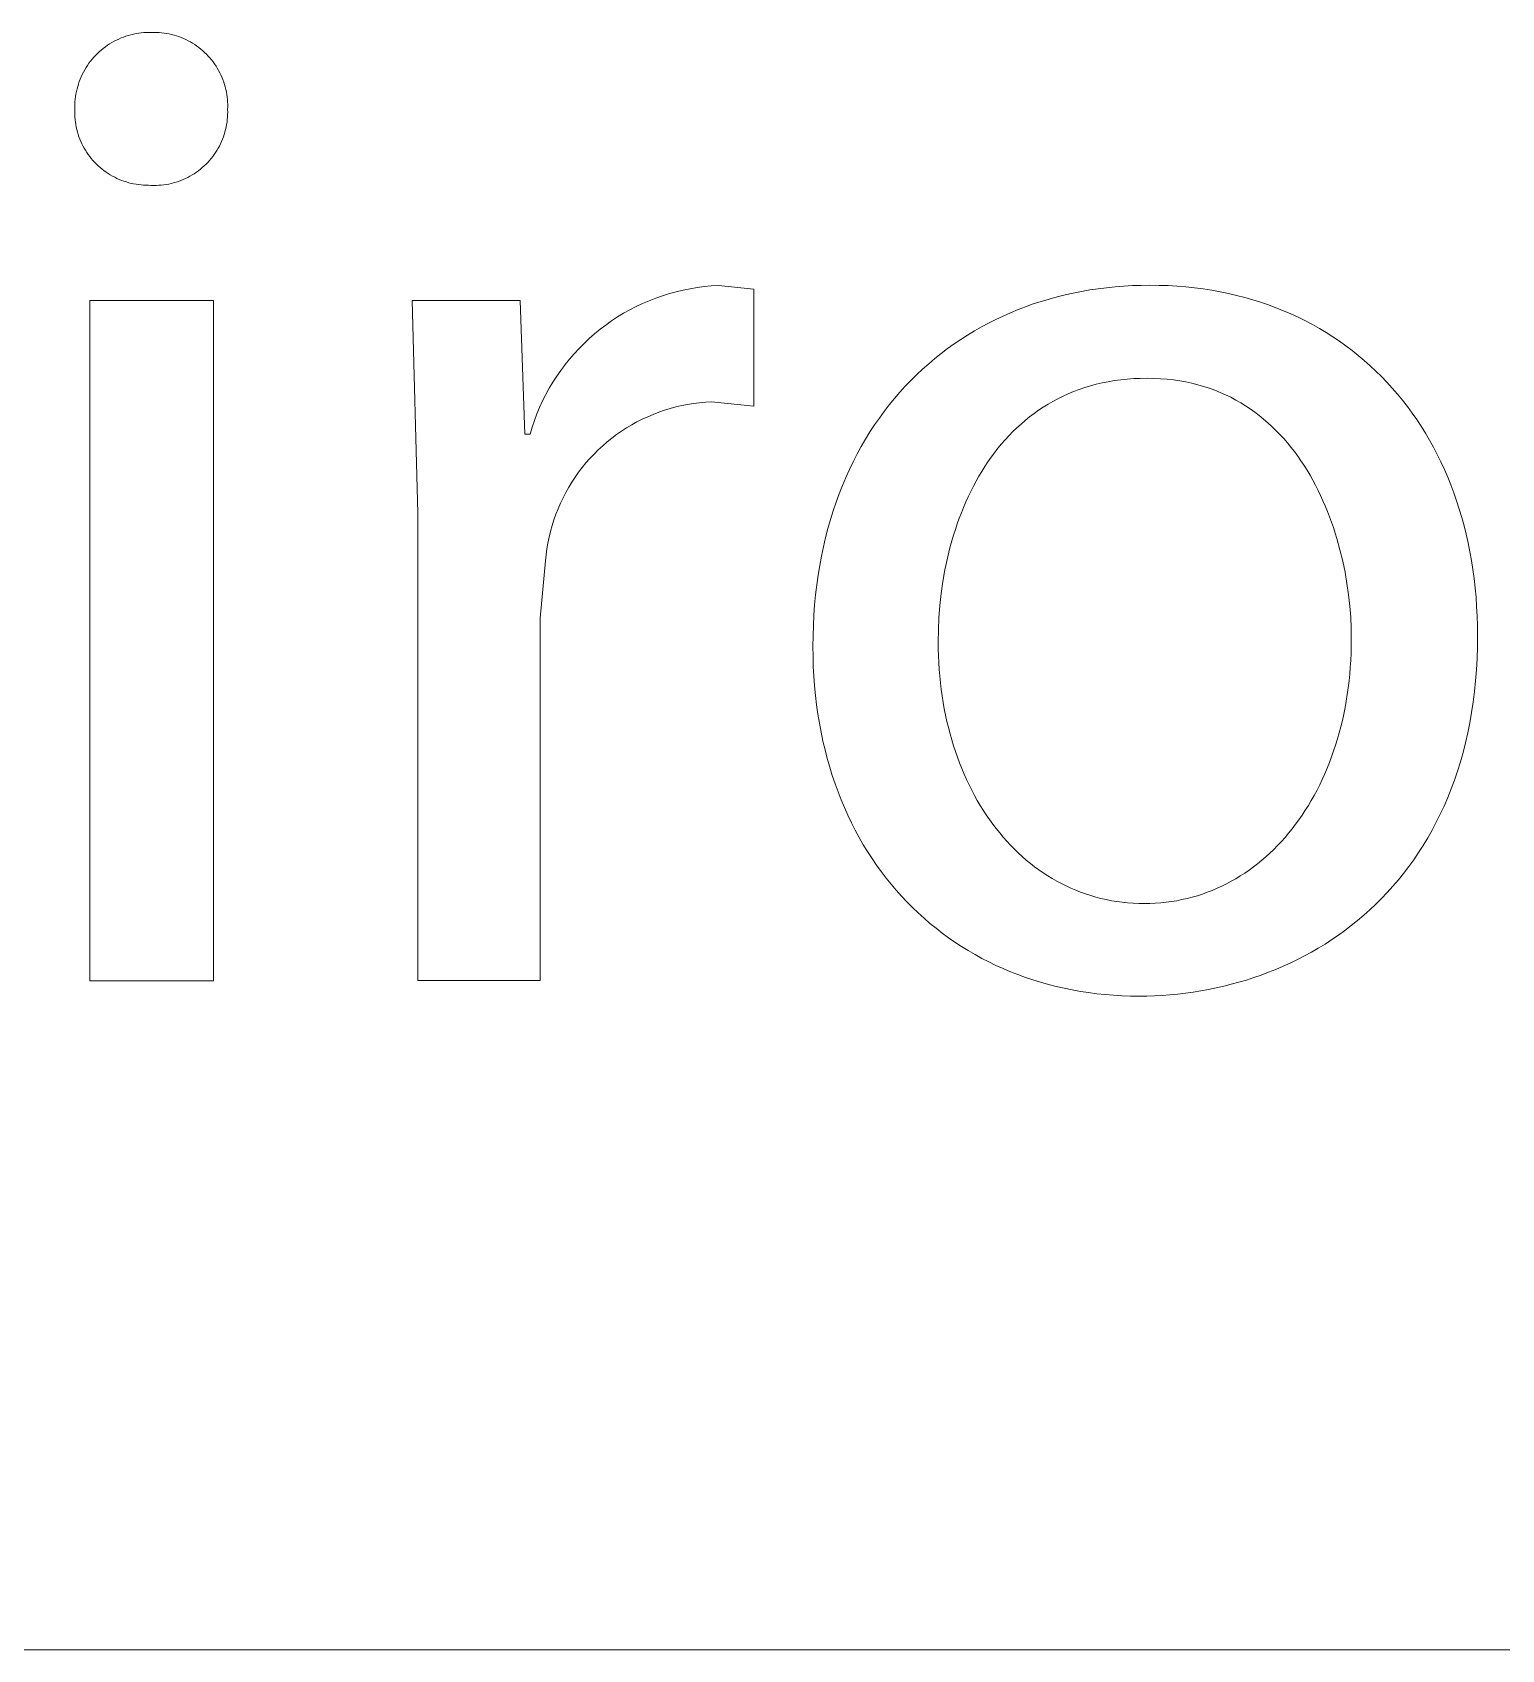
# Model space of a CAD drawing. Header units: millimetres. Extents: x -665 to 1920, y -373 to 1434.
# Drawn here: x 1403.51 to 1430.58, y -372.94 to -343.15 of the extents above; entities that cross this region are included whole.
import ezdxf

# ---------------------------------------------------------------- set-up
doc = ezdxf.new("R2010")
doc.units = ezdxf.units.MM
doc.header["$MEASUREMENT"] = 0
doc.layers.add('Domyślny', color=7, linetype='Continuous', true_color=0x000000)

msp = doc.modelspace()

# ---------------------------------------------------------------- linework, layer by layer
at = {"layer": 'Domyślny', "color": 18, "lineweight": 15, "true_color": 0x000000}
for p, q in [((1405.099, -343.27), (1405.143, -343.251)), ((1405.143, -343.251), (1405.187, -343.234)), ((1405.187, -343.234), (1405.232, -343.218)), ((1405.232, -343.218), (1405.278, -343.203)), ((1405.278, -343.203), (1405.324, -343.191)), ((1405.324, -343.191), (1405.37, -343.18)), ((1405.37, -343.18), (1405.417, -343.17)), ((1405.417, -343.17), (1405.464, -343.162)), ((1405.464, -343.162), (1405.511, -343.156)), ((1405.511, -343.156), (1405.559, -343.152)), ((1405.559, -343.152), (1405.606, -343.149)), ((1405.606, -343.149), (1405.654, -343.147)), ((1405.654, -343.147), (1405.702, -343.148)), ((1405.702, -343.148), (1405.748, -343.147)), ((1405.748, -343.147), (1405.795, -343.148)), ((1405.795, -343.148), (1405.842, -343.15)), ((1405.842, -343.15), (1405.889, -343.154)), ((1405.889, -343.154), (1405.935, -343.159)), ((1405.935, -343.159), (1405.981, -343.167)), ((1405.981, -343.167), (1406.027, -343.175)), ((1406.027, -343.175), (1406.073, -343.186)), ((1406.073, -343.186), (1406.118, -343.198)), ((1406.118, -343.198), (1406.163, -343.211)), ((1406.163, -343.211), (1406.207, -343.226)), ((1406.207, -343.226), (1406.251, -343.243)), ((1406.251, -343.243), (1406.294, -343.261)), ((1404.673, -343.571), (1404.707, -343.537)), ((1404.707, -343.537), (1404.741, -343.505)), ((1404.741, -343.505), (1404.777, -343.473)), ((1404.777, -343.473), (1404.814, -343.443)), ((1404.814, -343.443), (1404.852, -343.414)), ((1404.852, -343.414), (1404.891, -343.386)), ((1404.891, -343.386), (1404.931, -343.36)), ((1404.931, -343.36), (1404.972, -343.336)), ((1404.972, -343.336), (1405.013, -343.312)), ((1405.013, -343.312), (1405.056, -343.29)), ((1405.056, -343.29), (1405.099, -343.27)), ((1406.294, -343.261), (1406.336, -343.28)), ((1406.336, -343.28), (1406.378, -343.301)), ((1406.378, -343.301), (1406.419, -343.323)), ((1406.419, -343.323), (1406.46, -343.347)), ((1406.46, -343.347), (1406.499, -343.372)), ((1406.499, -343.372), (1406.538, -343.399)), ((1406.538, -343.399), (1406.575, -343.426)), ((1406.575, -343.426), (1406.612, -343.455)), ((1406.612, -343.455), (1406.647, -343.486)), ((1406.647, -343.486), (1406.682, -343.517)), ((1406.682, -343.517), (1406.715, -343.55)), ((1406.715, -343.55), (1406.748, -343.584)), ((1404.45, -343.879), (1404.473, -343.837)), ((1404.473, -343.837), (1404.497, -343.797)), ((1404.497, -343.797), (1404.523, -343.757)), ((1404.523, -343.757), (1404.551, -343.717)), ((1404.551, -343.717), (1404.579, -343.679)), ((1404.579, -343.679), (1404.609, -343.642)), ((1404.609, -343.642), (1404.64, -343.606)), ((1404.64, -343.606), (1404.673, -343.571)), ((1406.748, -343.584), (1406.779, -343.619)), ((1406.779, -343.619), (1406.809, -343.655)), ((1406.809, -343.655), (1406.837, -343.692)), ((1406.837, -343.692), (1406.865, -343.73)), ((1406.865, -343.73), (1406.891, -343.769)), ((1406.891, -343.769), (1406.915, -343.808)), ((1406.915, -343.808), (1406.939, -343.849)), ((1406.939, -343.849), (1406.96, -343.89)), ((1404.33, -344.19), (1404.343, -344.144)), ((1404.343, -344.144), (1404.357, -344.099)), ((1404.357, -344.099), (1404.372, -344.053)), ((1404.372, -344.053), (1404.389, -344.009)), ((1404.389, -344.009), (1404.408, -343.965)), ((1404.408, -343.965), (1404.428, -343.922)), ((1404.428, -343.922), (1404.45, -343.879)), ((1406.96, -343.89), (1406.981, -343.932)), ((1406.981, -343.932), (1407, -343.975)), ((1407, -343.975), (1407.017, -344.018)), ((1407.017, -344.018), (1407.033, -344.062)), ((1407.033, -344.062), (1407.048, -344.107)), ((1407.048, -344.107), (1407.061, -344.152)), ((1407.061, -344.152), (1407.072, -344.197)), ((1404.29, -344.473), (1404.293, -344.426)), ((1404.293, -344.426), (1404.297, -344.378)), ((1404.297, -344.378), (1404.303, -344.331)), ((1404.303, -344.331), (1404.31, -344.284)), ((1404.31, -344.284), (1404.319, -344.237)), ((1404.319, -344.237), (1404.33, -344.19)), ((1407.072, -344.197), (1407.082, -344.243)), ((1407.082, -344.243), (1407.09, -344.289)), ((1407.09, -344.289), (1407.096, -344.335)), ((1407.096, -344.335), (1407.101, -344.382)), ((1407.101, -344.382), (1407.105, -344.428)), ((1407.105, -344.428), (1407.107, -344.475)), ((1404.289, -344.521), (1404.29, -344.473)), ((1404.29, -344.569), (1404.289, -344.521)), ((1404.289, -344.615), (1404.29, -344.569)), ((1404.289, -344.661), (1404.289, -344.615)), ((1404.292, -344.708), (1404.289, -344.661)), ((1404.295, -344.754), (1404.292, -344.708)), ((1407.103, -344.708), (1407.099, -344.754)), ((1407.105, -344.661), (1407.103, -344.708)), ((1407.107, -344.522), (1407.105, -344.569)), ((1407.105, -344.569), (1407.106, -344.615)), ((1407.106, -344.615), (1407.105, -344.661)), ((1407.107, -344.475), (1407.107, -344.522)), ((1404.301, -344.8), (1404.295, -344.754)), ((1404.308, -344.846), (1404.301, -344.8)), ((1404.316, -344.891), (1404.308, -344.846)), ((1404.327, -344.936), (1404.316, -344.891)), ((1404.338, -344.981), (1404.327, -344.936)), ((1404.352, -345.026), (1404.338, -344.981)), ((1404.366, -345.07), (1404.352, -345.026)), ((1407.043, -345.027), (1407.028, -345.071)), ((1407.056, -344.982), (1407.043, -345.027)), ((1407.068, -344.937), (1407.056, -344.982)), ((1407.078, -344.892), (1407.068, -344.937)), ((1407.087, -344.846), (1407.078, -344.892)), ((1407.094, -344.8), (1407.087, -344.846)), ((1407.099, -344.754), (1407.094, -344.8)), ((1404.383, -345.113), (1404.366, -345.07)), ((1404.4, -345.156), (1404.383, -345.113)), ((1404.42, -345.198), (1404.4, -345.156)), ((1404.44, -345.24), (1404.42, -345.198)), ((1404.463, -345.28), (1404.44, -345.24)), ((1404.486, -345.32), (1404.463, -345.28)), ((1404.511, -345.36), (1404.486, -345.32)), ((1406.908, -345.322), (1406.883, -345.361)), ((1406.932, -345.282), (1406.908, -345.322)), ((1406.954, -345.241), (1406.932, -345.282)), ((1406.975, -345.199), (1406.954, -345.241)), ((1406.994, -345.157), (1406.975, -345.199)), ((1407.012, -345.114), (1406.994, -345.157)), ((1407.028, -345.071), (1407.012, -345.114)), ((1404.537, -345.398), (1404.511, -345.36)), ((1404.565, -345.435), (1404.537, -345.398)), ((1404.593, -345.471), (1404.565, -345.435)), ((1404.623, -345.507), (1404.593, -345.471)), ((1404.655, -345.541), (1404.623, -345.507)), ((1404.687, -345.574), (1404.655, -345.541)), ((1404.72, -345.606), (1404.687, -345.574)), ((1404.755, -345.637), (1404.72, -345.606)), ((1404.791, -345.667), (1404.755, -345.637)), ((1406.639, -345.639), (1406.603, -345.669)), ((1406.674, -345.608), (1406.639, -345.639)), ((1406.707, -345.576), (1406.674, -345.608)), ((1406.74, -345.543), (1406.707, -345.576)), ((1406.771, -345.509), (1406.74, -345.543)), ((1406.801, -345.473), (1406.771, -345.509)), ((1406.83, -345.437), (1406.801, -345.473)), ((1406.857, -345.399), (1406.83, -345.437)), ((1406.883, -345.361), (1406.857, -345.399)), ((1404.827, -345.695), (1404.791, -345.667)), ((1404.865, -345.722), (1404.827, -345.695)), ((1404.903, -345.748), (1404.865, -345.722)), ((1404.943, -345.773), (1404.903, -345.748)), ((1404.983, -345.796), (1404.943, -345.773)), ((1405.024, -345.818), (1404.983, -345.796)), ((1405.066, -345.838), (1405.024, -345.818)), ((1405.108, -345.857), (1405.066, -345.838)), ((1405.151, -345.874), (1405.108, -345.857)), ((1405.195, -345.89), (1405.151, -345.874)), ((1405.239, -345.904), (1405.195, -345.89)), ((1405.283, -345.917), (1405.239, -345.904)), ((1405.328, -345.929), (1405.283, -345.917)), ((1405.373, -345.938), (1405.328, -345.929)), ((1405.419, -345.946), (1405.373, -345.938)), ((1406.065, -345.932), (1406.02, -345.942)), ((1406.11, -345.921), (1406.065, -345.932)), ((1406.155, -345.908), (1406.11, -345.921)), ((1406.199, -345.893), (1406.155, -345.908)), ((1406.243, -345.877), (1406.199, -345.893)), ((1406.286, -345.86), (1406.243, -345.877)), ((1406.328, -345.841), (1406.286, -345.86)), ((1406.37, -345.82), (1406.328, -345.841)), ((1406.411, -345.799), (1406.37, -345.82)), ((1406.451, -345.775), (1406.411, -345.799)), ((1406.49, -345.751), (1406.451, -345.775)), ((1406.529, -345.725), (1406.49, -345.751)), ((1406.567, -345.698), (1406.529, -345.725)), ((1406.603, -345.669), (1406.567, -345.698)), ((1405.465, -345.953), (1405.419, -345.946)), ((1405.511, -345.958), (1405.465, -345.953)), ((1405.557, -345.961), (1405.511, -345.958)), ((1405.604, -345.963), (1405.557, -345.961)), ((1405.65, -345.964), (1405.604, -345.963)), ((1405.696, -345.966), (1405.65, -345.964)), ((1405.743, -345.968), (1405.696, -345.966)), ((1405.789, -345.967), (1405.743, -345.968)), ((1405.836, -345.965), (1405.789, -345.967)), ((1405.882, -345.962), (1405.836, -345.965)), ((1405.928, -345.957), (1405.882, -345.962)), ((1405.974, -345.95), (1405.928, -345.957)), ((1406.02, -345.942), (1405.974, -345.95)), ((1414.994, -348.043), (1415.117, -347.999)), ((1415.117, -347.999), (1415.243, -347.96)), ((1415.243, -347.96), (1415.369, -347.926)), ((1415.369, -347.926), (1415.497, -347.895)), ((1415.497, -347.895), (1415.625, -347.87)), ((1415.625, -347.87), (1415.755, -347.848)), ((1415.755, -347.848), (1415.885, -347.831)), ((1415.885, -347.831), (1416.016, -347.819)), ((1416.016, -347.819), (1416.147, -347.811)), ((1416.147, -347.811), (1416.801, -347.88)), ((1416.801, -347.88), (1416.801, -350.033)), ((1422.239, -348.06), (1422.386, -348.02)), ((1422.386, -348.02), (1422.534, -347.983)), ((1422.534, -347.983), (1422.685, -347.95)), ((1422.685, -347.95), (1422.836, -347.92)), ((1422.836, -347.92), (1422.989, -347.893)), ((1422.989, -347.893), (1423.144, -347.87)), ((1423.144, -347.87), (1423.3, -347.851)), ((1423.3, -347.851), (1423.457, -347.835)), ((1423.457, -347.835), (1423.615, -347.822)), ((1423.615, -347.822), (1423.775, -347.813)), ((1423.775, -347.813), (1423.935, -347.808)), ((1423.935, -347.808), (1424.097, -347.806)), ((1424.097, -347.806), (1424.265, -347.808)), ((1424.265, -347.808), (1424.431, -347.814)), ((1424.431, -347.814), (1424.595, -347.823)), ((1424.595, -347.823), (1424.758, -347.837)), ((1424.758, -347.837), (1424.919, -347.853)), ((1424.919, -347.853), (1425.078, -347.874)), ((1425.078, -347.874), (1425.235, -347.898)), ((1425.235, -347.898), (1425.39, -347.926)), ((1425.39, -347.926), (1425.543, -347.958)), ((1425.543, -347.958), (1425.694, -347.993)), ((1425.694, -347.993), (1425.843, -348.031)), ((1404.565, -348.09), (1406.847, -348.09)), ((1404.565, -360.619), (1404.565, -348.09)), ((1406.847, -348.09), (1406.847, -360.619)), ((1410.61, -352.005), (1410.507, -348.087)), ((1410.507, -348.087), (1412.496, -348.087)), ((1412.496, -348.087), (1412.582, -350.55)), ((1414.289, -348.391), (1414.401, -348.323)), ((1414.401, -348.323), (1414.516, -348.259)), ((1414.516, -348.259), (1414.632, -348.199)), ((1414.632, -348.199), (1414.751, -348.143)), ((1414.751, -348.143), (1414.871, -348.091)), ((1414.871, -348.091), (1414.994, -348.043)), ((1421.391, -348.373), (1421.528, -348.312)), ((1421.528, -348.312), (1421.667, -348.255)), ((1421.667, -348.255), (1421.807, -348.202)), ((1421.807, -348.202), (1421.949, -348.151)), ((1421.949, -348.151), (1422.093, -348.104)), ((1422.093, -348.104), (1422.239, -348.06)), ((1425.843, -348.031), (1425.991, -348.073)), ((1425.991, -348.073), (1426.136, -348.118)), ((1426.136, -348.118), (1426.279, -348.167)), ((1426.279, -348.167), (1426.42, -348.22)), ((1426.42, -348.22), (1426.559, -348.275)), ((1426.559, -348.275), (1426.695, -348.334)), ((1413.866, -348.701), (1413.968, -348.618)), ((1413.968, -348.618), (1414.072, -348.539)), ((1414.072, -348.539), (1414.179, -348.463)), ((1414.179, -348.463), (1414.289, -348.391)), ((1420.863, -348.647), (1420.992, -348.574)), ((1420.992, -348.574), (1421.123, -348.504)), ((1421.123, -348.504), (1421.256, -348.437)), ((1421.256, -348.437), (1421.391, -348.373)), ((1426.695, -348.334), (1426.83, -348.396)), ((1426.83, -348.396), (1426.962, -348.462)), ((1426.962, -348.462), (1427.092, -348.53)), ((1427.092, -348.53), (1427.219, -348.602)), ((1427.219, -348.602), (1427.345, -348.677)), ((1413.58, -348.971), (1413.672, -348.878)), ((1413.672, -348.878), (1413.768, -348.788)), ((1413.768, -348.788), (1413.866, -348.701)), ((1420.368, -348.974), (1420.489, -348.888)), ((1420.489, -348.888), (1420.611, -348.804)), ((1420.611, -348.804), (1420.736, -348.724)), ((1420.736, -348.724), (1420.863, -348.647)), ((1427.345, -348.677), (1427.468, -348.755)), ((1427.468, -348.755), (1427.589, -348.837)), ((1427.589, -348.837), (1427.707, -348.921)), ((1413.323, -349.269), (1413.405, -349.167)), ((1413.405, -349.167), (1413.491, -349.067)), ((1413.491, -349.067), (1413.58, -348.971)), ((1420.021, -349.252), (1420.134, -349.156)), ((1420.134, -349.156), (1420.25, -349.064)), ((1420.25, -349.064), (1420.368, -348.974)), ((1427.707, -348.921), (1427.823, -349.008)), ((1427.823, -349.008), (1427.936, -349.099)), ((1427.936, -349.099), (1428.047, -349.192)), ((1428.047, -349.192), (1428.155, -349.288)), ((1413.099, -349.592), (1413.17, -349.482)), ((1413.17, -349.482), (1413.245, -349.374)), ((1413.245, -349.374), (1413.323, -349.269)), ((1419.695, -349.559), (1419.801, -349.453)), ((1419.801, -349.453), (1419.91, -349.351)), ((1419.91, -349.351), (1420.021, -349.252)), ((1428.155, -349.288), (1428.261, -349.387)), ((1428.261, -349.387), (1428.364, -349.489)), ((1428.364, -349.489), (1428.465, -349.594)), ((1412.968, -349.82), (1413.032, -349.705)), ((1413.032, -349.705), (1413.099, -349.592)), ((1419.391, -349.893), (1419.49, -349.778)), ((1419.49, -349.778), (1419.591, -349.667)), ((1419.591, -349.667), (1419.695, -349.559)), ((1422.594, -349.806), (1422.497, -349.85)), ((1422.692, -349.765), (1422.594, -349.806)), ((1422.793, -349.727), (1422.692, -349.765)), ((1422.896, -349.692), (1422.793, -349.727)), ((1423.001, -349.66), (1422.896, -349.692)), ((1423.109, -349.631), (1423.001, -349.66)), ((1423.218, -349.606), (1423.109, -349.631)), ((1423.33, -349.583), (1423.218, -349.606)), ((1423.443, -349.564), (1423.33, -349.583)), ((1423.559, -349.548), (1423.443, -349.564)), ((1423.677, -349.536), (1423.559, -349.548)), ((1423.798, -349.527), (1423.677, -349.536)), ((1423.92, -349.522), (1423.798, -349.527)), ((1424.045, -349.52), (1423.92, -349.522)), ((1424.17, -349.522), (1424.045, -349.52)), ((1424.293, -349.528), (1424.17, -349.522)), ((1424.414, -349.537), (1424.293, -349.528)), ((1424.532, -349.55), (1424.414, -349.537)), ((1424.647, -349.567), (1424.532, -349.55)), ((1424.761, -349.588), (1424.647, -349.567)), ((1424.872, -349.612), (1424.761, -349.588)), ((1424.981, -349.639), (1424.872, -349.612)), ((1425.087, -349.67), (1424.981, -349.639)), ((1425.192, -349.704), (1425.087, -349.67)), ((1425.294, -349.741), (1425.192, -349.704)), ((1425.393, -349.782), (1425.294, -349.741)), ((1425.491, -349.825), (1425.393, -349.782)), ((1428.465, -349.594), (1428.563, -349.702)), ((1428.563, -349.702), (1428.658, -349.812)), ((1428.658, -349.812), (1428.751, -349.925)), ((1412.803, -350.177), (1412.854, -350.056)), ((1412.854, -350.056), (1412.909, -349.937)), ((1412.909, -349.937), (1412.968, -349.82)), ((1415.153, -350.11), (1415.048, -350.146)), ((1415.258, -350.078), (1415.153, -350.11)), ((1415.364, -350.049), (1415.258, -350.078)), ((1415.472, -350.024), (1415.364, -350.049)), ((1415.58, -350.003), (1415.472, -350.024)), ((1415.688, -349.985), (1415.58, -350.003)), ((1415.798, -349.972), (1415.688, -349.985)), ((1415.907, -349.962), (1415.798, -349.972)), ((1416.017, -349.955), (1415.907, -349.962)), ((1416.801, -350.033), (1416.017, -349.955)), ((1419.203, -350.13), (1419.296, -350.01)), ((1419.296, -350.01), (1419.391, -349.893)), ((1422.046, -350.109), (1421.962, -350.169)), ((1422.132, -350.052), (1422.046, -350.109)), ((1422.22, -349.998), (1422.132, -350.052)), ((1422.31, -349.946), (1422.22, -349.998)), ((1422.403, -349.896), (1422.31, -349.946)), ((1422.497, -349.85), (1422.403, -349.896)), ((1425.586, -349.871), (1425.491, -349.825)), ((1425.679, -349.921), (1425.586, -349.871)), ((1425.77, -349.973), (1425.679, -349.921)), ((1425.859, -350.027), (1425.77, -349.973)), ((1425.946, -350.085), (1425.859, -350.027)), ((1426.03, -350.145), (1425.946, -350.085)), ((1428.751, -349.925), (1428.841, -350.041)), ((1428.841, -350.041), (1428.928, -350.16)), ((1412.714, -350.424), (1412.757, -350.3)), ((1412.757, -350.3), (1412.803, -350.177)), ((1414.55, -350.378), (1414.455, -350.435)), ((1414.646, -350.325), (1414.55, -350.378)), ((1414.744, -350.275), (1414.646, -350.325)), ((1414.844, -350.229), (1414.744, -350.275)), ((1414.946, -350.186), (1414.844, -350.229)), ((1415.048, -350.146), (1414.946, -350.186)), ((1418.94, -350.51), (1419.025, -350.38)), ((1419.025, -350.38), (1419.112, -350.254)), ((1419.112, -350.254), (1419.203, -350.13)), ((1421.723, -350.363), (1421.647, -350.432)), ((1421.8, -350.296), (1421.723, -350.363)), ((1421.88, -350.231), (1421.8, -350.296)), ((1421.962, -350.169), (1421.88, -350.231)), ((1426.112, -350.208), (1426.03, -350.145)), ((1426.192, -350.273), (1426.112, -350.208)), ((1426.27, -350.34), (1426.192, -350.273)), ((1426.346, -350.41), (1426.27, -350.34)), ((1426.42, -350.482), (1426.346, -350.41)), ((1428.928, -350.16), (1429.012, -350.281)), ((1429.012, -350.281), (1429.094, -350.405)), ((1429.094, -350.405), (1429.172, -350.531)), ((1412.582, -350.55), (1412.676, -350.55)), ((1412.676, -350.55), (1412.714, -350.424)), ((1414.098, -350.693), (1414.015, -350.765)), ((1414.184, -350.624), (1414.098, -350.693)), ((1414.272, -350.558), (1414.184, -350.624)), ((1414.363, -350.495), (1414.272, -350.558)), ((1414.455, -350.435), (1414.363, -350.495)), ((1418.78, -350.777), (1418.858, -350.642)), ((1418.858, -350.642), (1418.94, -350.51)), ((1421.432, -350.653), (1421.364, -350.73)), ((1421.501, -350.577), (1421.432, -350.653)), ((1421.573, -350.503), (1421.501, -350.577)), ((1421.647, -350.432), (1421.573, -350.503)), ((1426.492, -350.556), (1426.42, -350.482)), ((1426.562, -350.632), (1426.492, -350.556)), ((1426.629, -350.71), (1426.562, -350.632)), ((1429.172, -350.531), (1429.248, -350.66)), ((1429.248, -350.66), (1429.321, -350.792)), ((1413.78, -350.997), (1413.707, -351.08)), ((1413.856, -350.917), (1413.78, -350.997)), ((1413.934, -350.84), (1413.856, -350.917)), ((1414.015, -350.765), (1413.934, -350.84)), ((1418.631, -351.057), (1418.704, -350.915)), ((1418.704, -350.915), (1418.78, -350.777)), ((1421.173, -350.975), (1421.113, -351.06)), ((1421.235, -350.891), (1421.173, -350.975)), ((1421.298, -350.81), (1421.235, -350.891)), ((1421.364, -350.73), (1421.298, -350.81)), ((1426.695, -350.79), (1426.629, -350.71)), ((1426.759, -350.872), (1426.695, -350.79)), ((1426.82, -350.955), (1426.759, -350.872)), ((1426.88, -351.041), (1426.82, -350.955)), ((1429.321, -350.792), (1429.391, -350.926)), ((1429.391, -350.926), (1429.458, -351.062)), ((1413.571, -351.253), (1413.507, -351.343)), ((1413.638, -351.165), (1413.571, -351.253)), ((1413.707, -351.08), (1413.638, -351.165)), ((1418.495, -351.347), (1418.562, -351.201)), ((1418.562, -351.201), (1418.631, -351.057)), ((1421, -351.236), (1420.946, -351.326)), ((1421.056, -351.147), (1421, -351.236)), ((1421.113, -351.06), (1421.056, -351.147)), ((1426.937, -351.128), (1426.88, -351.041)), ((1426.993, -351.216), (1426.937, -351.128)), ((1427.047, -351.306), (1426.993, -351.216)), ((1429.458, -351.062), (1429.522, -351.201)), ((1429.522, -351.201), (1429.583, -351.342)), ((1413.389, -351.529), (1413.335, -351.625)), ((1413.446, -351.435), (1413.389, -351.529)), ((1413.507, -351.343), (1413.446, -351.435)), ((1418.372, -351.65), (1418.432, -351.497)), ((1418.432, -351.497), (1418.495, -351.347)), ((1420.844, -351.511), (1420.796, -351.606)), ((1420.894, -351.418), (1420.844, -351.511)), ((1420.946, -351.326), (1420.894, -351.418)), ((1427.098, -351.398), (1427.047, -351.306)), ((1427.148, -351.491), (1427.098, -351.398)), ((1427.196, -351.585), (1427.148, -351.491)), ((1427.242, -351.68), (1427.196, -351.585)), ((1429.583, -351.342), (1429.641, -351.486)), ((1429.641, -351.486), (1429.696, -351.631)), ((1413.237, -351.822), (1413.193, -351.923)), ((1413.284, -351.723), (1413.237, -351.822)), ((1413.335, -351.625), (1413.284, -351.723)), ((1418.262, -351.963), (1418.315, -351.805)), ((1418.315, -351.805), (1418.372, -351.65)), ((1420.663, -351.898), (1420.623, -351.998)), ((1420.706, -351.799), (1420.663, -351.898)), ((1420.75, -351.702), (1420.706, -351.799)), ((1420.796, -351.606), (1420.75, -351.702)), ((1427.286, -351.776), (1427.242, -351.68)), ((1427.328, -351.873), (1427.286, -351.776)), ((1427.368, -351.972), (1427.328, -351.873)), ((1429.696, -351.631), (1429.748, -351.78)), ((1429.748, -351.78), (1429.797, -351.93)), ((1410.61, -360.616), (1410.61, -352.005)), ((1413.116, -352.13), (1413.082, -352.235)), ((1413.152, -352.026), (1413.116, -352.13)), ((1413.193, -351.923), (1413.152, -352.026)), ((1418.165, -352.288), (1418.212, -352.124)), ((1418.212, -352.124), (1418.262, -351.963)), ((1420.584, -352.099), (1420.548, -352.201)), ((1420.623, -351.998), (1420.584, -352.099)), ((1427.407, -352.071), (1427.368, -351.972)), ((1427.444, -352.171), (1427.407, -352.071)), ((1427.478, -352.272), (1427.444, -352.171)), ((1429.797, -351.93), (1429.842, -352.083)), ((1429.842, -352.083), (1429.884, -352.238)), ((1413.027, -352.448), (1413.005, -352.556)), ((1413.053, -352.341), (1413.027, -352.448)), ((1413.082, -352.235), (1413.053, -352.341)), ((1418.082, -352.623), (1418.122, -352.454)), ((1418.122, -352.454), (1418.165, -352.288)), ((1420.48, -352.408), (1420.449, -352.513)), ((1420.513, -352.304), (1420.48, -352.408)), ((1420.548, -352.201), (1420.513, -352.304)), ((1427.511, -352.373), (1427.478, -352.272)), ((1427.542, -352.475), (1427.511, -352.373)), ((1427.599, -352.68), (1427.542, -352.475)), ((1429.884, -352.238), (1429.924, -352.395)), ((1429.924, -352.395), (1429.959, -352.554)), ((1412.972, -352.774), (1412.961, -352.883)), ((1412.986, -352.664), (1412.972, -352.774)), ((1413.005, -352.556), (1412.986, -352.664)), ((1418.046, -352.795), (1418.082, -352.623)), ((1420.392, -352.725), (1420.367, -352.832)), ((1420.42, -352.618), (1420.392, -352.725)), ((1420.449, -352.513), (1420.42, -352.618)), ((1427.649, -352.887), (1427.599, -352.68)), ((1429.959, -352.554), (1429.992, -352.715)), ((1429.992, -352.715), (1430.021, -352.878)), ((1412.961, -352.883), (1412.866, -353.942)), ((1417.984, -353.147), (1418.013, -352.97)), ((1418.013, -352.97), (1418.046, -352.795)), ((1420.321, -353.049), (1420.283, -353.267)), ((1420.367, -352.832), (1420.321, -353.049)), ((1427.692, -353.095), (1427.649, -352.887)), ((1430.021, -352.878), (1430.047, -353.044)), ((1430.047, -353.044), (1430.07, -353.211)), ((1417.938, -353.51), (1417.959, -353.327)), ((1417.959, -353.327), (1417.984, -353.147)), ((1420.283, -353.267), (1420.251, -353.488)), ((1427.728, -353.302), (1427.692, -353.095)), ((1427.757, -353.51), (1427.728, -353.302)), ((1430.07, -353.211), (1430.089, -353.381)), ((1430.089, -353.381), (1430.105, -353.552)), ((1417.92, -353.695), (1417.938, -353.51)), ((1420.251, -353.488), (1420.227, -353.709)), ((1427.78, -353.717), (1427.757, -353.51)), ((1430.105, -353.552), (1430.117, -353.725)), ((1412.866, -353.942), (1412.866, -360.616)), ((1417.897, -354.074), (1417.906, -353.883)), ((1417.906, -353.883), (1417.92, -353.695)), ((1420.21, -353.931), (1420.2, -354.154)), ((1420.227, -353.709), (1420.21, -353.931)), ((1427.796, -353.922), (1427.78, -353.717)), ((1427.805, -354.124), (1427.796, -353.922)), ((1430.117, -353.725), (1430.126, -353.9)), ((1430.126, -353.9), (1430.131, -354.077)), ((1417.889, -354.462), (1417.891, -354.267)), ((1417.891, -354.267), (1417.897, -354.074)), ((1420.2, -354.154), (1420.196, -354.376)), ((1427.808, -354.325), (1427.805, -354.124)), ((1430.131, -354.077), (1430.133, -354.256)), ((1430.133, -354.256), (1430.131, -354.471)), ((1417.89, -354.647), (1417.889, -354.462)), ((1420.196, -354.376), (1420.197, -354.505)), ((1420.197, -354.505), (1420.201, -354.632)), ((1427.803, -354.587), (1427.807, -354.456)), ((1427.807, -354.456), (1427.808, -354.325)), ((1430.131, -354.471), (1430.124, -354.682)), ((1417.896, -354.829), (1417.89, -354.647)), ((1417.906, -355.009), (1417.896, -354.829)), ((1420.201, -354.632), (1420.207, -354.758)), ((1420.207, -354.758), (1420.215, -354.883)), ((1427.779, -354.972), (1427.789, -354.845)), ((1427.789, -354.845), (1427.797, -354.717)), ((1427.797, -354.717), (1427.803, -354.587)), ((1430.124, -354.682), (1430.112, -354.889)), ((1417.919, -355.187), (1417.906, -355.009)), ((1420.215, -354.883), (1420.225, -355.007)), ((1420.225, -355.007), (1420.237, -355.13)), ((1420.237, -355.13), (1420.252, -355.252)), ((1427.751, -355.222), (1427.766, -355.097)), ((1427.766, -355.097), (1427.779, -354.972)), ((1430.096, -355.092), (1430.076, -355.292)), ((1430.112, -354.889), (1430.096, -355.092)), ((1417.936, -355.363), (1417.919, -355.187)), ((1417.956, -355.536), (1417.936, -355.363)), ((1420.252, -355.252), (1420.269, -355.372)), ((1420.269, -355.372), (1420.288, -355.491)), ((1427.693, -355.587), (1427.714, -355.467)), ((1427.714, -355.467), (1427.734, -355.345)), ((1427.734, -355.345), (1427.751, -355.222)), ((1430.076, -355.292), (1430.051, -355.488)), ((1417.98, -355.708), (1417.956, -355.536)), ((1418.008, -355.876), (1417.98, -355.708)), ((1420.288, -355.491), (1420.309, -355.609)), ((1420.309, -355.609), (1420.332, -355.726)), ((1420.332, -355.726), (1420.357, -355.841)), ((1427.643, -355.823), (1427.669, -355.706)), ((1427.669, -355.706), (1427.693, -355.587)), ((1430.022, -355.68), (1429.989, -355.869)), ((1430.051, -355.488), (1430.022, -355.68)), ((1418.039, -356.043), (1418.008, -355.876)), ((1418.073, -356.207), (1418.039, -356.043)), ((1420.357, -355.841), (1420.384, -355.955)), ((1420.384, -355.955), (1420.414, -356.068)), ((1420.414, -356.068), (1420.445, -356.179)), ((1427.553, -356.166), (1427.585, -356.053)), ((1427.585, -356.053), (1427.615, -355.939)), ((1427.615, -355.939), (1427.643, -355.823)), ((1429.952, -356.054), (1429.911, -356.235)), ((1429.989, -355.869), (1429.952, -356.054)), ((1418.111, -356.368), (1418.073, -356.207)), ((1418.152, -356.528), (1418.111, -356.368)), ((1420.445, -356.179), (1420.478, -356.289)), ((1420.478, -356.289), (1420.514, -356.397)), ((1427.482, -356.387), (1427.518, -356.278)), ((1427.518, -356.278), (1427.553, -356.166)), ((1429.911, -356.235), (1429.866, -356.412)), ((1418.197, -356.684), (1418.152, -356.528)), ((1420.514, -356.397), (1420.551, -356.503)), ((1420.551, -356.503), (1420.59, -356.608)), ((1420.59, -356.608), (1420.631, -356.712)), ((1427.362, -356.706), (1427.404, -356.602)), ((1427.404, -356.602), (1427.444, -356.495)), ((1427.444, -356.495), (1427.482, -356.387)), ((1429.817, -356.586), (1429.764, -356.756)), ((1429.866, -356.412), (1429.817, -356.586)), ((1418.245, -356.839), (1418.197, -356.684)), ((1418.296, -356.99), (1418.245, -356.839)), ((1420.631, -356.712), (1420.674, -356.814)), ((1420.674, -356.814), (1420.719, -356.914)), ((1420.719, -356.914), (1420.766, -357.012)), ((1427.225, -357.01), (1427.273, -356.911)), ((1427.273, -356.911), (1427.318, -356.809)), ((1427.318, -356.809), (1427.362, -356.706)), ((1429.708, -356.923), (1429.648, -357.086)), ((1429.764, -356.756), (1429.708, -356.923)), ((1418.351, -357.14), (1418.296, -356.99)), ((1418.408, -357.287), (1418.351, -357.14)), ((1420.766, -357.012), (1420.814, -357.109)), ((1420.814, -357.109), (1420.865, -357.204)), ((1420.865, -357.204), (1420.917, -357.297)), ((1427.071, -357.298), (1427.124, -357.204)), ((1427.124, -357.204), (1427.176, -357.108)), ((1427.176, -357.108), (1427.225, -357.01)), ((1429.584, -357.245), (1429.517, -357.401)), ((1429.648, -357.086), (1429.584, -357.245)), ((1418.469, -357.431), (1418.408, -357.287)), ((1418.532, -357.572), (1418.469, -357.431)), ((1420.917, -357.297), (1420.97, -357.389)), ((1420.97, -357.389), (1421.026, -357.478)), ((1421.026, -357.478), (1421.083, -357.566)), ((1426.902, -357.568), (1426.96, -357.48)), ((1426.96, -357.48), (1427.017, -357.39)), ((1427.017, -357.39), (1427.071, -357.298)), ((1429.447, -357.553), (1429.373, -357.701)), ((1429.517, -357.401), (1429.447, -357.553)), ((1418.599, -357.711), (1418.532, -357.572)), ((1418.669, -357.848), (1418.599, -357.711)), ((1418.742, -357.981), (1418.669, -357.848)), ((1421.083, -357.566), (1421.142, -357.652)), ((1421.142, -357.652), (1421.203, -357.735)), ((1421.203, -357.735), (1421.265, -357.817)), ((1421.265, -357.817), (1421.329, -357.897)), ((1426.653, -357.901), (1426.718, -357.821)), ((1426.718, -357.821), (1426.781, -357.738)), ((1426.781, -357.738), (1426.842, -357.654)), ((1426.842, -357.654), (1426.902, -357.568)), ((1429.296, -357.846), (1429.216, -357.988)), ((1429.373, -357.701), (1429.296, -357.846)), ((1418.817, -358.113), (1418.742, -357.981)), ((1418.896, -358.241), (1418.817, -358.113)), ((1421.329, -357.897), (1421.394, -357.975)), ((1421.394, -357.975), (1421.461, -358.051)), ((1421.461, -358.051), (1421.53, -358.124)), ((1421.53, -358.124), (1421.6, -358.196)), ((1426.379, -358.2), (1426.45, -358.128)), ((1426.45, -358.128), (1426.519, -358.055)), ((1426.519, -358.055), (1426.587, -357.979)), ((1426.587, -357.979), (1426.653, -357.901)), ((1429.133, -358.126), (1429.047, -358.26)), ((1429.216, -357.988), (1429.133, -358.126)), ((1418.977, -358.367), (1418.896, -358.241)), ((1419.061, -358.49), (1418.977, -358.367)), ((1421.6, -358.196), (1421.672, -358.265)), ((1421.672, -358.265), (1421.745, -358.332)), ((1421.745, -358.332), (1421.82, -358.397)), ((1421.82, -358.397), (1421.896, -358.459)), ((1426.081, -358.463), (1426.158, -358.401)), ((1426.158, -358.401), (1426.233, -358.336)), ((1426.233, -358.336), (1426.307, -358.269)), ((1426.307, -358.269), (1426.379, -358.2)), ((1428.957, -358.391), (1428.866, -358.518)), ((1429.047, -358.26), (1428.957, -358.391)), ((1419.148, -358.61), (1419.061, -358.49)), ((1419.237, -358.727), (1419.148, -358.61)), ((1419.33, -358.842), (1419.237, -358.727)), ((1421.896, -358.459), (1421.973, -358.52)), ((1421.973, -358.52), (1422.052, -358.578)), ((1422.052, -358.578), (1422.132, -358.633)), ((1422.132, -358.633), (1422.214, -358.686)), ((1422.214, -358.686), (1422.297, -358.737)), ((1422.297, -358.737), (1422.381, -358.785)), ((1425.594, -358.788), (1425.679, -358.74)), ((1425.679, -358.74), (1425.762, -358.69)), ((1425.762, -358.69), (1425.844, -358.637)), ((1425.844, -358.637), (1425.924, -358.581)), ((1425.924, -358.581), (1426.003, -358.524)), ((1426.003, -358.524), (1426.081, -358.463)), ((1428.771, -358.642), (1428.674, -358.763)), ((1428.866, -358.518), (1428.771, -358.642)), ((1419.424, -358.953), (1419.33, -358.842)), ((1419.522, -359.062), (1419.424, -358.953)), ((1422.381, -358.785), (1422.467, -358.831)), ((1422.467, -358.831), (1422.553, -358.874)), ((1422.553, -358.874), (1422.642, -358.915)), ((1422.642, -358.915), (1422.731, -358.953)), ((1422.731, -358.953), (1422.821, -358.989)), ((1422.821, -358.989), (1422.913, -359.021)), ((1422.913, -359.021), (1423.006, -359.052)), ((1424.971, -359.053), (1425.063, -359.023)), ((1425.063, -359.023), (1425.155, -358.991)), ((1425.155, -358.991), (1425.245, -358.955)), ((1425.245, -358.955), (1425.334, -358.917)), ((1425.334, -358.917), (1425.422, -358.877)), ((1425.422, -358.877), (1425.509, -358.834)), ((1425.509, -358.834), (1425.594, -358.788)), ((1428.471, -358.993), (1428.366, -359.103)), ((1428.574, -358.88), (1428.471, -358.993)), ((1428.674, -358.763), (1428.574, -358.88)), ((1419.621, -359.168), (1419.522, -359.062)), ((1419.724, -359.271), (1419.621, -359.168)), ((1419.829, -359.371), (1419.724, -359.271)), ((1423.006, -359.052), (1423.1, -359.079)), ((1423.1, -359.079), (1423.195, -359.104)), ((1423.195, -359.104), (1423.291, -359.126)), ((1423.291, -359.126), (1423.389, -359.145)), ((1423.389, -359.145), (1423.487, -359.161)), ((1423.487, -359.161), (1423.586, -359.174)), ((1423.586, -359.174), (1423.687, -359.185)), ((1423.687, -359.185), (1423.788, -359.192)), ((1423.788, -359.192), (1423.89, -359.197)), ((1423.89, -359.197), (1423.994, -359.198)), ((1423.994, -359.198), (1424.095, -359.197)), ((1424.095, -359.197), (1424.196, -359.192)), ((1424.196, -359.192), (1424.296, -359.185)), ((1424.296, -359.185), (1424.395, -359.175)), ((1424.395, -359.175), (1424.494, -359.161)), ((1424.494, -359.161), (1424.591, -359.145)), ((1424.591, -359.145), (1424.688, -359.126)), ((1424.688, -359.126), (1424.783, -359.105)), ((1424.783, -359.105), (1424.877, -359.08)), ((1424.877, -359.08), (1424.971, -359.053)), ((1428.149, -359.313), (1428.038, -359.413)), ((1428.259, -359.21), (1428.149, -359.313)), ((1428.366, -359.103), (1428.259, -359.21)), ((1419.936, -359.469), (1419.829, -359.371)), ((1420.045, -359.563), (1419.936, -359.469)), ((1420.157, -359.654), (1420.045, -359.563)), ((1427.808, -359.603), (1427.69, -359.693)), ((1427.924, -359.51), (1427.808, -359.603)), ((1428.038, -359.413), (1427.924, -359.51)), ((1420.271, -359.742), (1420.157, -359.654)), ((1420.388, -359.828), (1420.271, -359.742)), ((1420.506, -359.91), (1420.388, -359.828)), ((1420.627, -359.989), (1420.506, -359.91)), ((1427.325, -359.943), (1427.2, -360.019)), ((1427.448, -359.863), (1427.325, -359.943)), ((1427.57, -359.779), (1427.448, -359.863)), ((1427.69, -359.693), (1427.57, -359.779)), ((1420.75, -360.065), (1420.627, -359.989)), ((1420.875, -360.137), (1420.75, -360.065)), ((1421.002, -360.207), (1420.875, -360.137)), ((1421.13, -360.274), (1421.002, -360.207)), ((1426.815, -360.229), (1426.684, -360.293)), ((1426.945, -360.162), (1426.815, -360.229)), ((1427.073, -360.092), (1426.945, -360.162)), ((1427.2, -360.019), (1427.073, -360.092)), ((1421.261, -360.337), (1421.13, -360.274)), ((1421.394, -360.397), (1421.261, -360.337)), ((1421.528, -360.454), (1421.394, -360.397)), ((1421.665, -360.507), (1421.528, -360.454)), ((1421.803, -360.558), (1421.665, -360.507)), ((1426.148, -360.515), (1426.011, -360.562)), ((1426.284, -360.464), (1426.148, -360.515)), ((1426.418, -360.41), (1426.284, -360.464)), ((1426.552, -360.353), (1426.418, -360.41)), ((1426.684, -360.293), (1426.552, -360.353)), ((1406.847, -360.619), (1404.565, -360.619)), ((1412.866, -360.616), (1410.61, -360.616)), ((1421.943, -360.605), (1421.803, -360.558)), ((1422.084, -360.648), (1421.943, -360.605)), ((1422.228, -360.689), (1422.084, -360.648)), ((1422.372, -360.725), (1422.228, -360.689)), ((1422.519, -360.759), (1422.372, -360.725)), ((1422.667, -360.789), (1422.519, -360.759)), ((1422.816, -360.816), (1422.667, -360.789)), ((1422.967, -360.839), (1422.816, -360.816)), ((1424.893, -360.83), (1424.751, -360.849)), ((1425.035, -360.807), (1424.893, -360.83)), ((1425.176, -360.782), (1425.035, -360.807)), ((1425.317, -360.753), (1425.176, -360.782)), ((1425.457, -360.721), (1425.317, -360.753)), ((1425.597, -360.686), (1425.457, -360.721)), ((1425.736, -360.648), (1425.597, -360.686)), ((1425.874, -360.607), (1425.736, -360.648)), ((1426.011, -360.562), (1425.874, -360.607)), ((1423.119, -360.858), (1422.967, -360.839)), ((1423.272, -360.874), (1423.119, -360.858)), ((1423.427, -360.887), (1423.272, -360.874)), ((1423.583, -360.896), (1423.427, -360.887)), ((1423.74, -360.901), (1423.583, -360.896)), ((1423.899, -360.903), (1423.74, -360.901)), ((1424.041, -360.902), (1423.899, -360.903)), ((1424.183, -360.897), (1424.041, -360.902)), ((1424.325, -360.89), (1424.183, -360.897)), ((1424.467, -360.879), (1424.325, -360.89)), ((1424.609, -360.866), (1424.467, -360.879)), ((1424.751, -360.849), (1424.609, -360.866)), ((1918.032, -372.944), (-665.356, -372.944)), ((1918.032, -372.944), (943.275, -372.944))]:
    msp.add_line(p, q, dxfattribs=at)

doc.saveas('drawing.dxf')
